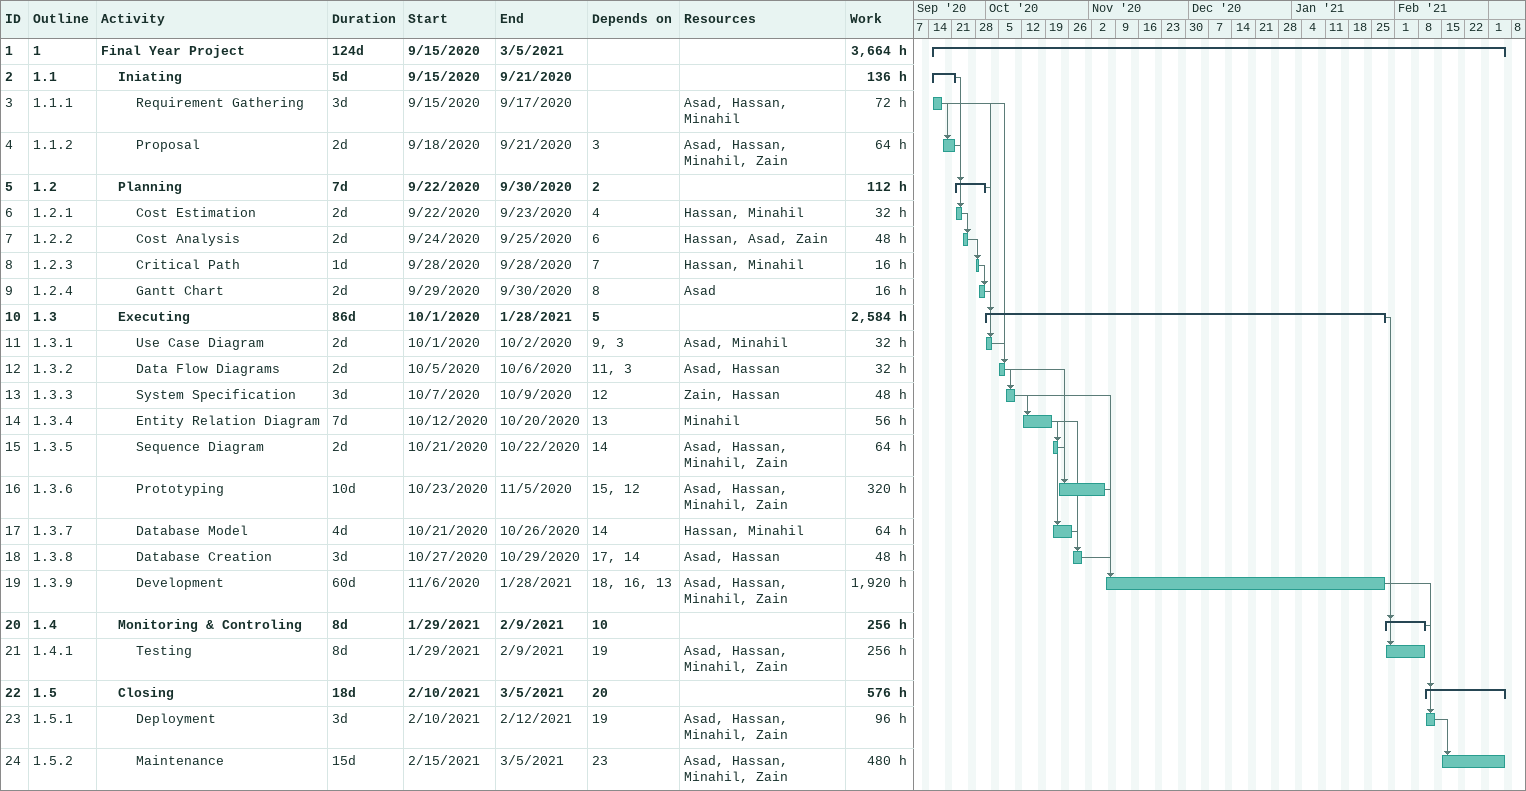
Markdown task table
| ID | WBS | Task | Duration | Start | Finish | Predecessors | Resources | Work (h) |
|---|---|---|---|---|---|---|---|---|
| 1 | 1 | **Final Year Project** | 124d | 2020-09-15 | 2021-03-05 |  |  | 3664 |
| 2 | 1.1 | **Iniating** | 5d | 2020-09-15 | 2020-09-21 |  |  | 136 |
| 3 | 1.1.1 | Requirement Gathering | 3d | 2020-09-15 | 2020-09-17 |  | Asad, Hassan, Minahil | 72 |
| 4 | 1.1.2 | Proposal | 2d | 2020-09-18 | 2020-09-21 | 3 | Asad, Hassan, Minahil, Zain | 64 |
| 5 | 1.2 | **Planning** | 7d | 2020-09-22 | 2020-09-30 | 2 |  | 112 |
| 6 | 1.2.1 | Cost Estimation | 2d | 2020-09-22 | 2020-09-23 | 4 | Hassan, Minahil | 32 |
| 7 | 1.2.2 | Cost Analysis | 2d | 2020-09-24 | 2020-09-25 | 6 | Hassan, Asad, Zain | 48 |
| 8 | 1.2.3 | Critical Path | 1d | 2020-09-28 | 2020-09-28 | 7 | Hassan, Minahil | 16 |
| 9 | 1.2.4 | Gantt Chart | 2d | 2020-09-29 | 2020-09-30 | 8 | Asad | 16 |
| 10 | 1.3 | **Executing** | 86d | 2020-10-01 | 2021-01-28 | 5 |  | 2584 |
| 11 | 1.3.1 | Use Case Diagram | 2d | 2020-10-01 | 2020-10-02 | 9, 3 | Asad, Minahil | 32 |
| 12 | 1.3.2 | Data Flow Diagrams | 2d | 2020-10-05 | 2020-10-06 | 11, 3 | Asad, Hassan | 32 |
| 13 | 1.3.3 | System Specification | 3d | 2020-10-07 | 2020-10-09 | 12 | Zain, Hassan | 48 |
| 14 | 1.3.4 | Entity Relation Diagram | 7d | 2020-10-12 | 2020-10-20 | 13 | Minahil | 56 |
| 15 | 1.3.5 | Sequence Diagram | 2d | 2020-10-21 | 2020-10-22 | 14 | Asad, Hassan, Minahil, Zain | 64 |
| 16 | 1.3.6 | Prototyping | 10d | 2020-10-23 | 2020-11-05 | 15, 12 | Asad, Hassan, Minahil, Zain | 320 |
| 17 | 1.3.7 | Database Model | 4d | 2020-10-21 | 2020-10-26 | 14 | Hassan, Minahil | 64 |
| 18 | 1.3.8 | Database Creation | 3d | 2020-10-27 | 2020-10-29 | 17, 14 | Asad, Hassan | 48 |
| 19 | 1.3.9 | Development | 60d | 2020-11-06 | 2021-01-28 | 18, 16, 13 | Asad, Hassan, Minahil, Zain | 1920 |
| 20 | 1.4 | **Monitoring & Controling** | 8d | 2021-01-29 | 2021-02-09 | 10 |  | 256 |
| 21 | 1.4.1 | Testing | 8d | 2021-01-29 | 2021-02-09 | 19 | Asad, Hassan, Minahil, Zain | 256 |
| 22 | 1.5 | **Closing** | 18d | 2021-02-10 | 2021-03-05 | 20 |  | 576 |
| 23 | 1.5.1 | Deployment | 3d | 2021-02-10 | 2021-02-12 | 19 | Asad, Hassan, Minahil, Zain | 96 |
| 24 | 1.5.2 | Maintenance | 15d | 2021-02-15 | 2021-03-05 | 23 | Asad, Hassan, Minahil, Zain | 480 |
